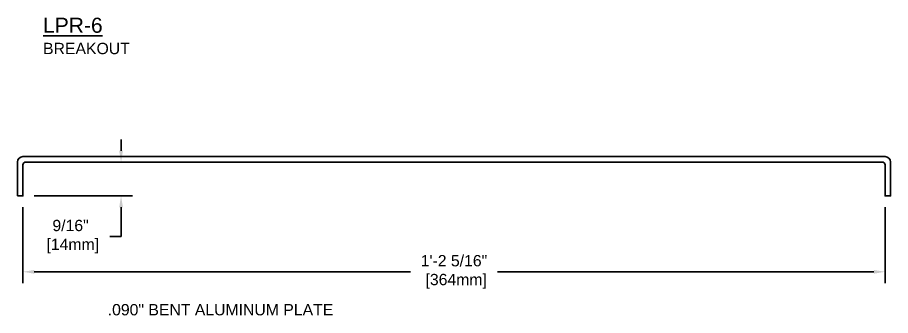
# Model space of a CAD drawing. Header units: inches. Extents: x -3.3 to 46.7, y 2.5 to 11.1.
# Drawn here: x 32.16 to 46.66, y 5.74 to 10.68 of the extents above; entities that cross this region are included whole.
import ezdxf

# ---------------------------------------------------------------- set-up
doc = ezdxf.new("R2010")
doc.units = ezdxf.units.IN
doc.header["$MEASUREMENT"] = 0
for name, color, linetype in [('DIMENSIONS', 3, 'Continuous'), ('METALS', 7, 'Continuous'), ('TEXT', 2, 'Continuous')]:
    doc.layers.add(name, color=color, linetype=linetype)
doc.styles.add('ARIAL', font='arial.ttf')
doc.dimstyles.new('Arial', dxfattribs={"dimtxt": 0.1875, "dimasz": 0.1875, "dimexe": 0.1875, "dimexo": 0.1875, "dimgap": 0.1875, "dimtad": 0, "dimtih": 1, "dimtoh": 1, "dimdec": 4, "dimzin": 3, "dimdsep": 46, "dimlunit": 4, "dimtxsty": 'ARIAL', "dimcen": 0.125, "dimadec": 0, "dimazin": 0, "dimtfac": 1, "dimtdec": 4, "dimtofl": 0, "dimtmove": 0, "dimatfit": 3, "dimfxl": 0, "dimfrac": 2, "dimtolj": 1, "dimtzin": 0, "dimarcsym": 0})

# ---------------------------------------------------------------- blocks, each defined once
blk = doc.blocks.new('*D17')
at = {"layer": 'Defpoints', "color": 0}
for p in [(32.248, 7.721), (46.568, 7.721), (46.568, 6.463)]:
    blk.add_point(p, dxfattribs=at)
at = {"layer": 'DIMENSIONS', "color": 0, "lineweight": -2}
for p, q in [((32.248, 7.534), (32.248, 6.276)), ((46.568, 7.534), (46.568, 6.276)), ((32.436, 6.463), (38.683, 6.463)), ((46.381, 6.463), (40.133, 6.463))]:
    blk.add_line(p, q, dxfattribs=at)
at = {"layer": 'DIMENSIONS', "color": 0}
for points in [[(32.436, 6.494), (32.436, 6.432), (32.248, 6.463)], [(46.381, 6.494), (46.381, 6.432), (46.568, 6.463)]]:
    blk.add_solid(points, dxfattribs=at)
at = {"layer": 'DIMENSIONS', "color": 0, "insert": (39.408, 6.463), "char_height": 0.1875, "attachment_point": 5, "style": 'ARIAL'}
blk.add_mtext('\\A1;1\'-2 5/16"\\P [364mm]', dxfattribs=at)
blk = doc.blocks.new('*D18')
at = {"layer": 'Defpoints', "color": 0}
for p in [(32.293, 8.284), (33.879, 8.284), (32.248, 7.721)]:
    blk.add_point(p, dxfattribs=at)
at = {"layer": 'DIMENSIONS', "color": 0, "lineweight": -2}
for p, q in [((33.879, 8.471), (33.879, 8.659)), ((32.481, 8.284), (34.067, 8.284)), ((32.436, 7.721), (34.067, 7.721)), ((33.879, 7.534), (33.879, 7.047)), ((33.879, 7.047), (33.692, 7.047))]:
    blk.add_line(p, q, dxfattribs=at)
at = {"layer": 'DIMENSIONS', "color": 0}
for points in [[(33.848, 8.471), (33.91, 8.471), (33.879, 8.284)], [(33.848, 7.534), (33.91, 7.534), (33.879, 7.721)]]:
    blk.add_solid(points, dxfattribs=at)
at = {"layer": 'DIMENSIONS', "color": 0, "insert": (33.04, 7.047), "char_height": 0.1875, "attachment_point": 5, "style": 'ARIAL'}
blk.add_mtext('\\A1;9/16"\\P [14mm]', dxfattribs=at)

msp = doc.modelspace()

# ---------------------------------------------------------------- linework, layer by layer
at = {"layer": 'METALS'}
msp.add_lwpolyline([(32.15814, 7.72119), (32.15814, 8.28369, -0.41421356), (32.24814, 8.37369), (46.56817, 8.37369, -0.41421356), (46.65817, 8.28369), (46.65817, 7.72119), (46.56817, 7.72119), (46.56817, 8.23869, 0.41421356), (46.52317, 8.28369), (32.29314, 8.28369, 0.41421356), (32.24814, 8.23869), (32.24814, 7.72119)], format="xyb", close=True, dxfattribs=at)

# ---------------------------------------------------------------- texts
at = {"layer": 'TEXT', "char_height": 0.25, "width": 5.28125, "attachment_point": 1, "style": 'ARIAL'}
for s, insert in [('{\\LLPR-6\\P\\H0.75x;\\lBREAKOUT}', (32.58319, 10.678)), ('{\\H0.75x;.090" BENT ALUMINUM PLATE}', (33.65718, 5.92833))]:
    msp.add_mtext(s, dxfattribs=dict(at, insert=insert))

# ---------------------------------------------------------------- dimensions: what is measured, and where the dimension line sits
at = {"layer": 'DIMENSIONS'}
dim = msp.add_linear_dim(base=(33.87913, 8.28369), p1=(32.24814, 7.72119), p2=(32.29314, 8.28369), angle=90, dimstyle='Arial', override={"dimpost": '\\X'}, dxfattribs=at)
dim.commit()
dim.dimension.update_dxf_attribs({"geometry": '*D18', "text_midpoint": (33.0396, 7.04704), "dimtype": 160})
dim = msp.add_linear_dim(base=(46.56817, 6.46309), p1=(32.24814, 7.72119), p2=(46.56817, 7.72119), dimstyle='Arial', override={"dimpost": '\\X'}, dxfattribs=at)
dim.commit()
dim.dimension.update_dxf_attribs({"geometry": '*D17', "text_midpoint": (39.40815, 6.46309), "dimtype": 160})

doc.saveas('drawing.dxf')
